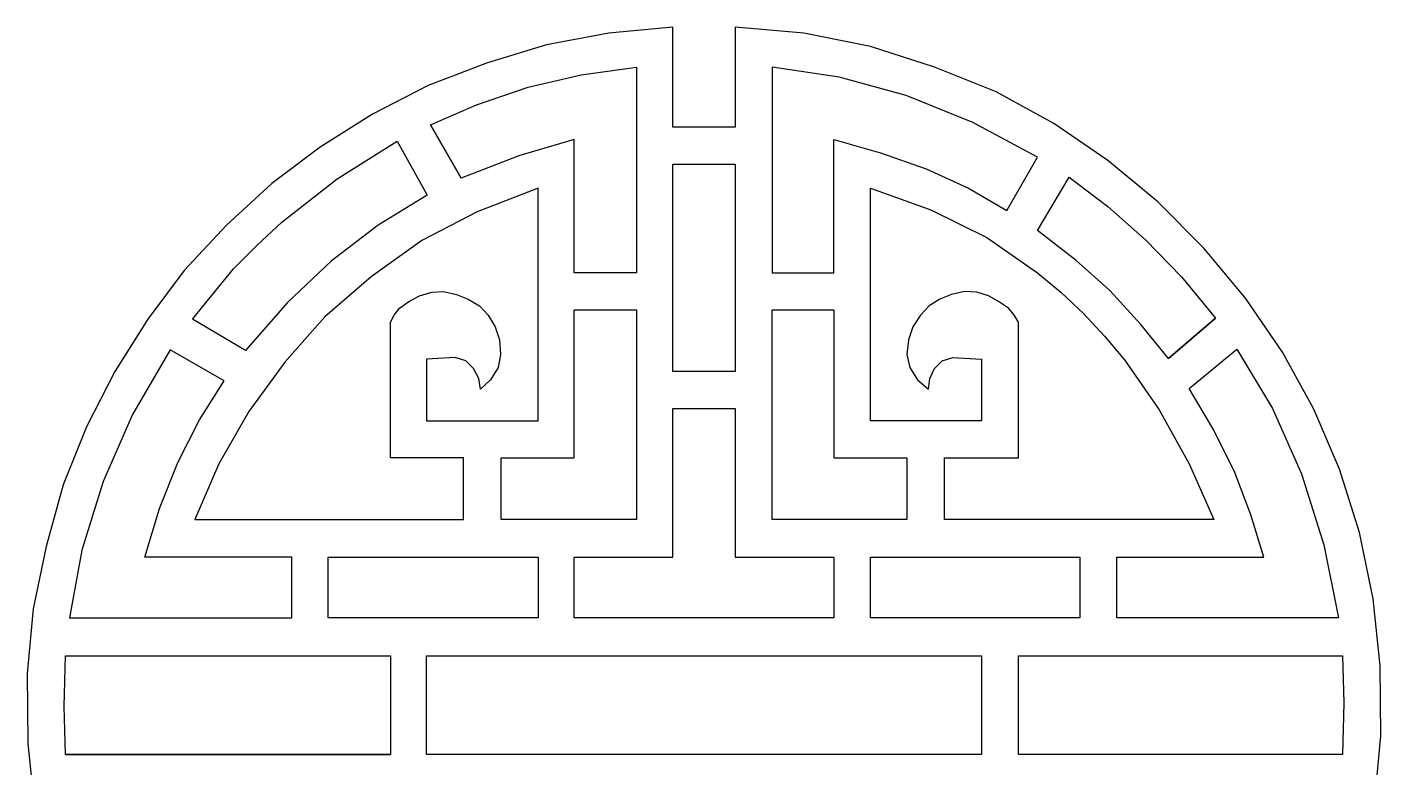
# Model space of a CAD drawing. Header units: centimetres. Extents: x -7.6 to 5.9, y -13.2 to 14.3.
# Drawn here: x -7.57 to 5.85, y -7.13 to 0.21 of the extents above; entities that cross this region are included whole.
import ezdxf

# ---------------------------------------------------------------- set-up
doc = ezdxf.new("R2010")
doc.units = ezdxf.units.CM
doc.header["$MEASUREMENT"] = 0

msp = doc.modelspace()

# ---------------------------------------------------------------- linework, layer by layer
at = {"color": 242}
for points, knots in [([(-0.55022, 0.20762), (-0.55022, 0.20762), (0.12909, 0.14655), (0.12909, 0.14655), (0.12909, 0.14655), (0.12909, 0.14655), (0.79314, 0.0168), (0.79314, 0.0168), (0.79314, 0.0168), (0.79314, 0.0168), (1.42666, -0.18925), (1.42666, -0.18925), (1.42666, -0.18925), (1.42666, -0.18925), (2.03728, -0.43351), (2.03728, -0.43351), (2.03728, -0.43351), (2.03728, -0.43351), (2.60974, -0.74647), (2.60974, -0.74647), (2.60974, -0.74647), (2.60974, -0.74647), (3.14403, -1.11281), (3.14403, -1.11281), (3.14403, -1.11281), (3.14403, -1.11281), (3.64016, -1.52498), (3.64016, -1.52498), (3.64016, -1.52498), (3.64016, -1.52498), (4.09813, -1.98298), (4.09813, -1.98298), (4.09813, -1.98298), (4.09813, -1.98298), (4.51029, -2.47908), (4.51029, -2.47908), (4.51029, -2.47908), (4.51029, -2.47908), (4.87666, -3.0134), (4.87666, -3.0134), (4.87666, -3.0134), (4.87666, -3.0134), (5.18961, -3.57822), (5.18961, -3.57822), (5.18961, -3.57822), (5.18961, -3.57822), (5.44149, -4.17355), (5.44149, -4.17355), (5.44149, -4.17355), (5.44149, -4.17355), (5.63994, -4.79947), (5.63994, -4.79947), (5.63994, -4.79947), (5.63994, -4.79947), (5.77733, -5.45589), (5.77733, -5.45589), (5.77733, -5.45589), (5.77733, -5.45589), (5.84602, -6.11994), (5.84602, -6.11994), (5.84602, -6.11994), (5.84602, -6.11994), (5.85366, -6.81452), (5.85366, -6.81452), (5.85366, -6.81452), (5.85366, -6.81452), (5.7926, -7.45567), (5.7926, -7.45567), (5.7926, -7.45567), (5.7926, -7.45567), (5.67047, -8.08152), (5.67047, -8.08152), (5.67047, -8.08152), (5.67047, -8.08152), (5.49492, -8.68454), (5.49492, -8.68454), (5.49492, -8.68454), (5.49492, -8.68454), (5.26594, -9.2646), (5.26594, -9.2646), (5.26594, -9.2646), (5.26594, -9.2646), (4.98352, -9.81419), (4.98352, -9.81419), (4.98352, -9.81419), (4.98352, -9.81419), (4.66295, -10.33319), (4.66295, -10.33319), (4.66295, -10.33319), (4.66295, -10.33319), (4.28894, -10.81408), (4.28894, -10.81408), (4.28894, -10.81408), (4.28894, -10.81408), (3.87677, -11.26438), (3.87677, -11.26438), (3.87677, -11.26438), (3.87677, -11.26438), (3.42644, -11.67658), (3.42644, -11.67658), (3.42644, -11.67658), (3.42644, -11.67658), (2.94558, -12.03532), (2.94558, -12.03532), (2.94558, -12.03532), (2.94558, -12.03532), (2.42655, -12.36353), (2.42655, -12.36353), (2.42655, -12.36353), (2.42655, -12.36353), (1.87699, -12.63831), (1.87699, -12.63831), (1.87699, -12.63831), (1.87699, -12.63831), (1.30453, -12.86729), (1.30453, -12.86729), (1.30453, -12.86729), (1.30453, -12.86729), (0.70155, -13.03521), (0.70155, -13.03521), (0.70155, -13.03521), (0.70155, -13.03521), (0.08329, -13.16497), (0.08329, -13.16497), (0.08329, -13.16497), (0.08329, -13.16497), (-0.55022, -13.22603), (-0.55022, -13.22603), (-0.55022, -13.22603), (-0.55022, -13.22603), (-0.55022, -12.23377), (-0.55022, -12.23377), (-0.55022, -12.23377), (-0.55022, -12.23377), (-1.16848, -12.23377), (-1.16848, -12.23377), (-1.16848, -12.23377), (-1.16848, -12.23377), (-1.16848, -13.22603), (-1.16848, -13.22603), (-1.16848, -13.22603), (-1.16848, -13.22603), (-1.84779, -13.15733), (-1.84779, -13.15733), (-1.84779, -13.15733), (-1.84779, -13.15733), (-2.50421, -13.01995), (-2.50421, -13.01995), (-2.50421, -13.01995), (-2.50421, -13.01995), (-3.14536, -12.82913), (-3.14536, -12.82913), (-3.14536, -12.82913), (-3.14536, -12.82913), (-3.75598, -12.56962), (-3.75598, -12.56962), (-3.75598, -12.56962), (-3.75598, -12.56962), (-4.32844, -12.26431), (-4.32844, -12.26431), (-4.32844, -12.26431), (-4.32844, -12.26431), (-4.86273, -11.90557), (-4.86273, -11.90557), (-4.86273, -11.90557), (-4.86273, -11.90557), (-5.35886, -11.49339), (-5.35886, -11.49339), (-5.35886, -11.49339), (-5.35886, -11.49339), (-5.81683, -11.03543), (-5.81683, -11.03543), (-5.81683, -11.03543), (-5.81683, -11.03543), (-6.22899, -10.5393), (-6.22899, -10.5393), (-6.22899, -10.5393), (-6.22899, -10.5393), (-6.59537, -10.00501), (-6.59537, -10.00501), (-6.59537, -10.00501), (-6.59537, -10.00501), (-6.90068, -9.44015), (-6.90068, -9.44015), (-6.90068, -9.44015), (-6.90068, -9.44015), (-7.16019, -8.83716), (-7.16019, -8.83716), (-7.16019, -8.83716), (-7.16019, -8.83716), (-7.35864, -8.20365), (-7.35864, -8.20365), (-7.35864, -8.20365), (-7.35864, -8.20365), (-7.49603, -7.56252), (-7.49603, -7.56252), (-7.49603, -7.56252), (-7.49603, -7.56252), (-7.56473, -6.89084), (-7.56473, -6.89084), (-7.56473, -6.89084), (-7.56473, -6.89084), (-7.57236, -6.19626), (-7.57236, -6.19626), (-7.57236, -6.19626), (-7.57236, -6.19626), (-7.5113, -5.55508), (-7.5113, -5.55508), (-7.5113, -5.55508), (-7.5113, -5.55508), (-7.38154, -4.93686), (-7.38154, -4.93686), (-7.38154, -4.93686), (-7.38154, -4.93686), (-7.21362, -4.32621), (-7.21362, -4.32621), (-7.21362, -4.32621), (-7.21362, -4.32621), (-6.98464, -3.75378), (-6.98464, -3.75378), (-6.98464, -3.75378), (-6.98464, -3.75378), (-6.70222, -3.20419), (-6.70222, -3.20419), (-6.70222, -3.20419), (-6.70222, -3.20419), (-6.37402, -2.6852), (-6.37402, -2.6852), (-6.37402, -2.6852), (-6.37402, -2.6852), (-6.01528, -2.2043), (-6.01528, -2.2043), (-6.01528, -2.2043), (-6.01528, -2.2043), (-5.59547, -1.75397), (-5.59547, -1.75397), (-5.59547, -1.75397), (-5.59547, -1.75397), (-5.14514, -1.3418), (-5.14514, -1.3418), (-5.14514, -1.3418), (-5.14514, -1.3418), (-4.66428, -0.98309), (-4.66428, -0.98309), (-4.66428, -0.98309), (-4.66428, -0.98309), (-4.14525, -0.65489), (-4.14525, -0.65489), (-4.14525, -0.65489), (-4.14525, -0.65489), (-3.59569, -0.37244), (-3.59569, -0.37244), (-3.59569, -0.37244), (-3.59569, -0.37244), (-3.0156, -0.15112), (-3.0156, -0.15112), (-3.0156, -0.15112), (-3.0156, -0.15112), (-2.42025, 0.03206), (-2.42025, 0.03206), (-2.42025, 0.03206), (-2.42025, 0.03206), (-1.80199, 0.14655), (-1.80199, 0.14655), (-1.80199, 0.14655), (-1.80199, 0.14655), (-1.16848, 0.20762), (-1.16848, 0.20762), (-1.16848, 0.20762), (-1.16848, 0.20762), (-1.16848, -0.78461), (-1.16848, -0.78461), (-1.16848, -0.78461), (-1.16848, -0.78461), (-0.55022, -0.78461), (-0.55022, -0.78461), (-0.55022, -0.78461), (-0.55022, -0.78461), (-0.55022, 0.20762), (-0.55022, 0.20762)], [0, 0, 0, 0, 0.01408451, 0.01408451, 0.01408451, 0.01408451, 0.02816901, 0.02816901, 0.02816901, 0.02816901, 0.04225352, 0.04225352, 0.04225352, 0.04225352, 0.05633803, 0.05633803, 0.05633803, 0.05633803, 0.07042254, 0.07042254, 0.07042254, 0.07042254, 0.08450704, 0.08450704, 0.08450704, 0.08450704, 0.09859155, 0.09859155, 0.09859155, 0.09859155, 0.11267606, 0.11267606, 0.11267606, 0.11267606, 0.12676056, 0.12676056, 0.12676056, 0.12676056, 0.14084507, 0.14084507, 0.14084507, 0.14084507, 0.15492958, 0.15492958, 0.15492958, 0.15492958, 0.16901408, 0.16901408, 0.16901408, 0.16901408, 0.18309859, 0.18309859, 0.18309859, 0.18309859, 0.1971831, 0.1971831, 0.1971831, 0.1971831, 0.21126761, 0.21126761, 0.21126761, 0.21126761, 0.22535211, 0.22535211, 0.22535211, 0.22535211, 0.23943662, 0.23943662, 0.23943662, 0.23943662, 0.25352113, 0.25352113, 0.25352113, 0.25352113, 0.26760563, 0.26760563, 0.26760563, 0.26760563, 0.28169014, 0.28169014, 0.28169014, 0.28169014, 0.29577465, 0.29577465, 0.29577465, 0.29577465, 0.30985915, 0.30985915, 0.30985915, 0.30985915, 0.32394366, 0.32394366, 0.32394366, 0.32394366, 0.33802817, 0.33802817, 0.33802817, 0.33802817, 0.35211268, 0.35211268, 0.35211268, 0.35211268, 0.36619718, 0.36619718, 0.36619718, 0.36619718, 0.38028169, 0.38028169, 0.38028169, 0.38028169, 0.3943662, 0.3943662, 0.3943662, 0.3943662, 0.4084507, 0.4084507, 0.4084507, 0.4084507, 0.42253521, 0.42253521, 0.42253521, 0.42253521, 0.43661972, 0.43661972, 0.43661972, 0.43661972, 0.45070423, 0.45070423, 0.45070423, 0.45070423, 0.46478873, 0.46478873, 0.46478873, 0.46478873, 0.47887324, 0.47887324, 0.47887324, 0.47887324, 0.49295775, 0.49295775, 0.49295775, 0.49295775, 0.50704225, 0.50704225, 0.50704225, 0.50704225, 0.52112676, 0.52112676, 0.52112676, 0.52112676, 0.53521127, 0.53521127, 0.53521127, 0.53521127, 0.54929577, 0.54929577, 0.54929577, 0.54929577, 0.56338028, 0.56338028, 0.56338028, 0.56338028, 0.57746479, 0.57746479, 0.57746479, 0.57746479, 0.5915493, 0.5915493, 0.5915493, 0.5915493, 0.6056338, 0.6056338, 0.6056338, 0.6056338, 0.61971831, 0.61971831, 0.61971831, 0.61971831, 0.63380282, 0.63380282, 0.63380282, 0.63380282, 0.64788732, 0.64788732, 0.64788732, 0.64788732, 0.66197183, 0.66197183, 0.66197183, 0.66197183, 0.67605634, 0.67605634, 0.67605634, 0.67605634, 0.69014085, 0.69014085, 0.69014085, 0.69014085, 0.70422535, 0.70422535, 0.70422535, 0.70422535, 0.71830986, 0.71830986, 0.71830986, 0.71830986, 0.73239437, 0.73239437, 0.73239437, 0.73239437, 0.74647887, 0.74647887, 0.74647887, 0.74647887, 0.76056338, 0.76056338, 0.76056338, 0.76056338, 0.77464789, 0.77464789, 0.77464789, 0.77464789, 0.78873239, 0.78873239, 0.78873239, 0.78873239, 0.8028169, 0.8028169, 0.8028169, 0.8028169, 0.81690141, 0.81690141, 0.81690141, 0.81690141, 0.83098592, 0.83098592, 0.83098592, 0.83098592, 0.84507042, 0.84507042, 0.84507042, 0.84507042, 0.85915493, 0.85915493, 0.85915493, 0.85915493, 0.87323944, 0.87323944, 0.87323944, 0.87323944, 0.88732394, 0.88732394, 0.88732394, 0.88732394, 0.90140845, 0.90140845, 0.90140845, 0.90140845, 0.91549296, 0.91549296, 0.91549296, 0.91549296, 0.92957746, 0.92957746, 0.92957746, 0.92957746, 0.94366197, 0.94366197, 0.94366197, 0.94366197, 0.95774648, 0.95774648, 0.95774648, 0.95774648, 0.97183099, 0.97183099, 0.97183099, 0.97183099, 1, 1, 1, 1]), ([(-3.26748, -1.2884), (-3.26748, -1.2884), (-2.69503, -1.06702), (-2.69503, -1.06702), (-2.69503, -1.06702), (-2.69503, -1.06702), (-2.14547, -0.90676), (-2.14547, -0.90676), (-2.14547, -0.90676), (-2.14547, -0.90676), (-2.14547, -2.22723), (-2.14547, -2.22723), (-2.14547, -2.22723), (-2.14547, -2.22723), (-1.52722, -2.22723), (-1.52722, -2.22723), (-1.52722, -2.22723), (-1.52722, -2.22723), (-1.52722, -0.18925), (-1.52722, -0.18925), (-1.52722, -0.18925), (-1.52722, -0.18925), (-2.07678, -0.26558), (-2.07678, -0.26558), (-2.07678, -0.26558), (-2.07678, -0.26558), (-2.60344, -0.3877), (-2.60344, -0.3877), (-2.60344, -0.3877), (-2.60344, -0.3877), (-3.11483, -0.56329), (-3.11483, -0.56329), (-3.11483, -0.56329), (-3.11483, -0.56329), (-3.57279, -0.76174), (-3.57279, -0.76174), (-3.57279, -0.76174), (-3.57279, -0.76174), (-3.26748, -1.2884), (-3.26748, -1.2884)], [0, 0, 0, 0, 0.09090909, 0.09090909, 0.09090909, 0.09090909, 0.18181818, 0.18181818, 0.18181818, 0.18181818, 0.27272727, 0.27272727, 0.27272727, 0.27272727, 0.36363636, 0.36363636, 0.36363636, 0.36363636, 0.45454545, 0.45454545, 0.45454545, 0.45454545, 0.54545455, 0.54545455, 0.54545455, 0.54545455, 0.63636364, 0.63636364, 0.63636364, 0.63636364, 0.72727273, 0.72727273, 0.72727273, 0.72727273, 0.81818182, 0.81818182, 0.81818182, 0.81818182, 1, 1, 1, 1]), ([(2.14414, -1.60898), (2.14414, -1.60898), (1.7625, -1.3876), (1.7625, -1.3876), (1.7625, -1.3876), (1.7625, -1.3876), (1.3427, -1.19681), (1.3427, -1.19681), (1.3427, -1.19681), (1.3427, -1.19681), (0.89237, -1.03649), (0.89237, -1.03649), (0.89237, -1.03649), (0.89237, -1.03649), (0.42677, -0.90676), (0.42677, -0.90676), (0.42677, -0.90676), (0.42677, -0.90676), (0.42677, -2.22723), (0.42677, -2.22723), (0.42677, -2.22723), (0.42677, -2.22723), (-0.18385, -2.22723), (-0.18385, -2.22723), (-0.18385, -2.22723), (-0.18385, -2.22723), (-0.18385, -0.18925), (-0.18385, -0.18925), (-0.18385, -0.18925), (-0.18385, -0.18925), (0.4802, -0.28851), (0.4802, -0.28851), (0.4802, -0.28851), (0.4802, -0.28851), (1.14425, -0.4717), (1.14425, -0.4717), (1.14425, -0.4717), (1.14425, -0.4717), (1.8083, -0.73882), (1.8083, -0.73882), (1.8083, -0.73882), (1.8083, -0.73882), (2.44945, -1.08229), (2.44945, -1.08229), (2.44945, -1.08229), (2.44945, -1.08229), (2.14414, -1.60898), (2.14414, -1.60898)], [0, 0, 0, 0, 0.07692308, 0.07692308, 0.07692308, 0.07692308, 0.15384615, 0.15384615, 0.15384615, 0.15384615, 0.23076923, 0.23076923, 0.23076923, 0.23076923, 0.30769231, 0.30769231, 0.30769231, 0.30769231, 0.38461538, 0.38461538, 0.38461538, 0.38461538, 0.46153846, 0.46153846, 0.46153846, 0.46153846, 0.53846154, 0.53846154, 0.53846154, 0.53846154, 0.61538462, 0.61538462, 0.61538462, 0.61538462, 0.69230769, 0.69230769, 0.69230769, 0.69230769, 0.76923077, 0.76923077, 0.76923077, 0.76923077, 0.84615385, 0.84615385, 0.84615385, 0.84615385, 1, 1, 1, 1]), ([(-3.57279, -0.76174), (-3.57279, -0.76174), (-3.26748, -1.2884), (-3.26748, -1.2884), (-3.26748, -1.2884), (-3.26748, -1.2884), (-3.57279, -0.76174), (-3.57279, -0.76174)], [0, 0, 0, 0, 0.33333333, 0.33333333, 0.33333333, 0.33333333, 1, 1, 1, 1]), ([(-5.40466, -2.99814), (-5.40466, -2.99814), (-4.99249, -2.52487), (-4.99249, -2.52487), (-4.99249, -2.52487), (-4.99249, -2.52487), (-4.55742, -2.11271), (-4.55742, -2.11271), (-4.55742, -2.11271), (-4.55742, -2.11271), (-4.09182, -1.75397), (-4.09182, -1.75397), (-4.09182, -1.75397), (-4.09182, -1.75397), (-3.60333, -1.45632), (-3.60333, -1.45632), (-3.60333, -1.45632), (-3.60333, -1.45632), (-3.901, -0.92203), (-3.901, -0.92203), (-3.901, -0.92203), (-3.901, -0.92203), (-4.49636, -1.296), (-4.49636, -1.296), (-4.49636, -1.296), (-4.49636, -1.296), (-5.04592, -1.72343), (-5.04592, -1.72343), (-5.04592, -1.72343), (-5.04592, -1.72343), (-5.29017, -1.95245), (-5.29017, -1.95245), (-5.29017, -1.95245), (-5.29017, -1.95245), (-5.52678, -2.18904), (-5.52678, -2.18904), (-5.52678, -2.18904), (-5.52678, -2.18904), (-5.93132, -2.6852), (-5.93132, -2.6852), (-5.93132, -2.6852), (-5.93132, -2.6852), (-5.40466, -2.99814), (-5.40466, -2.99814)], [0, 0, 0, 0, 0.08333333, 0.08333333, 0.08333333, 0.08333333, 0.16666667, 0.16666667, 0.16666667, 0.16666667, 0.25, 0.25, 0.25, 0.25, 0.33333333, 0.33333333, 0.33333333, 0.33333333, 0.41666667, 0.41666667, 0.41666667, 0.41666667, 0.5, 0.5, 0.5, 0.5, 0.58333333, 0.58333333, 0.58333333, 0.58333333, 0.66666667, 0.66666667, 0.66666667, 0.66666667, 0.75, 0.75, 0.75, 0.75, 0.83333333, 0.83333333, 0.83333333, 0.83333333, 1, 1, 1, 1]), ([(-0.55022, -3.20419), (-0.55022, -3.20419), (-0.55022, -1.15101), (-0.55022, -1.15101), (-0.55022, -1.15101), (-0.55022, -1.15101), (-1.16848, -1.15101), (-1.16848, -1.15101), (-1.16848, -1.15101), (-1.16848, -1.15101), (-1.16848, -3.20419), (-1.16848, -3.20419), (-1.16848, -3.20419), (-1.16848, -3.20419), (-0.55022, -3.20419), (-0.55022, -3.20419)], [0, 0, 0, 0, 0.2, 0.2, 0.2, 0.2, 0.4, 0.4, 0.4, 0.4, 0.6, 0.6, 0.6, 0.6, 1, 1, 1, 1]), ([(4.21262, -2.67753), (4.21262, -2.67753), (3.87677, -2.26536), (3.87677, -2.26536), (3.87677, -2.26536), (3.87677, -2.26536), (3.51803, -1.89902), (3.51803, -1.89902), (3.51803, -1.89902), (3.51803, -1.89902), (3.14403, -1.57078), (3.14403, -1.57078), (3.14403, -1.57078), (3.14403, -1.57078), (2.76239, -1.28074), (2.76239, -1.28074), (2.76239, -1.28074), (2.76239, -1.28074), (2.44945, -1.80743), (2.44945, -1.80743), (2.44945, -1.80743), (2.44945, -1.80743), (2.83109, -2.10511), (2.83109, -2.10511), (2.83109, -2.10511), (2.83109, -2.10511), (3.16693, -2.40275), (3.16693, -2.40275), (3.16693, -2.40275), (3.16693, -2.40275), (3.47224, -2.73859), (3.47224, -2.73859), (3.47224, -2.73859), (3.47224, -2.73859), (3.74702, -3.07447), (3.74702, -3.07447), (3.74702, -3.07447), (3.74702, -3.07447), (4.21262, -2.67753), (4.21262, -2.67753)], [0, 0, 0, 0, 0.09090909, 0.09090909, 0.09090909, 0.09090909, 0.18181818, 0.18181818, 0.18181818, 0.18181818, 0.27272727, 0.27272727, 0.27272727, 0.27272727, 0.36363636, 0.36363636, 0.36363636, 0.36363636, 0.45454545, 0.45454545, 0.45454545, 0.45454545, 0.54545455, 0.54545455, 0.54545455, 0.54545455, 0.63636364, 0.63636364, 0.63636364, 0.63636364, 0.72727273, 0.72727273, 0.72727273, 0.72727273, 0.81818182, 0.81818182, 0.81818182, 0.81818182, 1, 1, 1, 1]), ([(-5.90842, -4.66971), (-5.90842, -4.66971), (-5.6718, -4.12015), (-5.6718, -4.12015), (-5.6718, -4.12015), (-5.6718, -4.12015), (-5.37412, -3.60109), (-5.37412, -3.60109), (-5.37412, -3.60109), (-5.37412, -3.60109), (-5.01539, -3.1126), (-5.01539, -3.1126), (-5.01539, -3.1126), (-5.01539, -3.1126), (-4.61848, -2.66227), (-4.61848, -2.66227), (-4.61848, -2.66227), (-4.61848, -2.66227), (-4.16052, -2.26536), (-4.16052, -2.26536), (-4.16052, -2.26536), (-4.16052, -2.26536), (-3.65675, -1.90665), (-3.65675, -1.90665), (-3.65675, -1.90665), (-3.65675, -1.90665), (-3.1072, -1.62424), (-3.1072, -1.62424), (-3.1072, -1.62424), (-3.1072, -1.62424), (-2.50421, -1.3876), (-2.50421, -1.3876), (-2.50421, -1.3876), (-2.50421, -1.3876), (-2.50421, -3.69272), (-2.50421, -3.69272), (-2.50421, -3.69272), (-2.50421, -3.69272), (-3.61096, -3.69272), (-3.61096, -3.69272), (-3.61096, -3.69272), (-3.61096, -3.69272), (-3.61096, -3.08207), (-3.61096, -3.08207), (-3.61096, -3.08207), (-3.61096, -3.08207), (-3.32855, -3.0668), (-3.32855, -3.0668), (-3.32855, -3.0668), (-3.32855, -3.0668), (-3.22169, -3.09733), (-3.22169, -3.09733), (-3.22169, -3.09733), (-3.22169, -3.09733), (-3.14536, -3.17366), (-3.14536, -3.17366), (-3.14536, -3.17366), (-3.14536, -3.17366), (-3.09193, -3.27291), (-3.09193, -3.27291), (-3.09193, -3.27291), (-3.09193, -3.27291), (-3.07666, -3.37978), (-3.07666, -3.37978), (-3.07666, -3.37978), (-3.07666, -3.37978), (-2.97744, -3.28818), (-2.97744, -3.28818), (-2.97744, -3.28818), (-2.97744, -3.28818), (-2.90111, -3.16606), (-2.90111, -3.16606), (-2.90111, -3.16606), (-2.90111, -3.16606), (-2.87822, -3.03627), (-2.87822, -3.03627), (-2.87822, -3.03627), (-2.87822, -3.03627), (-2.88585, -2.89128), (-2.88585, -2.89128), (-2.88585, -2.89128), (-2.88585, -2.89128), (-2.93164, -2.76152), (-2.93164, -2.76152), (-2.93164, -2.76152), (-2.93164, -2.76152), (-3.00034, -2.647), (-3.00034, -2.647), (-3.00034, -2.647), (-3.00034, -2.647), (-3.0843, -2.55541), (-3.0843, -2.55541), (-3.0843, -2.55541), (-3.0843, -2.55541), (-3.19879, -2.48675), (-3.19879, -2.48675), (-3.19879, -2.48675), (-3.19879, -2.48675), (-3.31328, -2.44094), (-3.31328, -2.44094), (-3.31328, -2.44094), (-3.31328, -2.44094), (-3.44304, -2.41042), (-3.44304, -2.41042), (-3.44304, -2.41042), (-3.44304, -2.41042), (-3.55753, -2.41802), (-3.55753, -2.41802), (-3.55753, -2.41802), (-3.55753, -2.41802), (-3.67965, -2.45621), (-3.67965, -2.45621), (-3.67965, -2.45621), (-3.67965, -2.45621), (-3.78651, -2.50961), (-3.78651, -2.50961), (-3.78651, -2.50961), (-3.78651, -2.50961), (-3.8781, -2.57834), (-3.8781, -2.57834), (-3.8781, -2.57834), (-3.8781, -2.57834), (-3.93153, -2.647), (-3.93153, -2.647), (-3.93153, -2.647), (-3.93153, -2.647), (-3.9697, -2.71573), (-3.9697, -2.71573), (-3.9697, -2.71573), (-3.9697, -2.71573), (-3.9697, -4.05909), (-3.9697, -4.05909), (-3.9697, -4.05909), (-3.9697, -4.05909), (-3.24459, -4.05909), (-3.24459, -4.05909), (-3.24459, -4.05909), (-3.24459, -4.05909), (-3.24459, -4.66971), (-3.24459, -4.66971), (-3.24459, -4.66971), (-3.24459, -4.66971), (-5.90842, -4.66971), (-5.90842, -4.66971)], [0, 0, 0, 0, 0.02702703, 0.02702703, 0.02702703, 0.02702703, 0.05405405, 0.05405405, 0.05405405, 0.05405405, 0.08108108, 0.08108108, 0.08108108, 0.08108108, 0.10810811, 0.10810811, 0.10810811, 0.10810811, 0.13513514, 0.13513514, 0.13513514, 0.13513514, 0.16216216, 0.16216216, 0.16216216, 0.16216216, 0.18918919, 0.18918919, 0.18918919, 0.18918919, 0.21621622, 0.21621622, 0.21621622, 0.21621622, 0.24324324, 0.24324324, 0.24324324, 0.24324324, 0.27027027, 0.27027027, 0.27027027, 0.27027027, 0.2972973, 0.2972973, 0.2972973, 0.2972973, 0.32432432, 0.32432432, 0.32432432, 0.32432432, 0.35135135, 0.35135135, 0.35135135, 0.35135135, 0.37837838, 0.37837838, 0.37837838, 0.37837838, 0.40540541, 0.40540541, 0.40540541, 0.40540541, 0.43243243, 0.43243243, 0.43243243, 0.43243243, 0.45945946, 0.45945946, 0.45945946, 0.45945946, 0.48648649, 0.48648649, 0.48648649, 0.48648649, 0.51351351, 0.51351351, 0.51351351, 0.51351351, 0.54054054, 0.54054054, 0.54054054, 0.54054054, 0.56756757, 0.56756757, 0.56756757, 0.56756757, 0.59459459, 0.59459459, 0.59459459, 0.59459459, 0.62162162, 0.62162162, 0.62162162, 0.62162162, 0.64864865, 0.64864865, 0.64864865, 0.64864865, 0.67567568, 0.67567568, 0.67567568, 0.67567568, 0.7027027, 0.7027027, 0.7027027, 0.7027027, 0.72972973, 0.72972973, 0.72972973, 0.72972973, 0.75675676, 0.75675676, 0.75675676, 0.75675676, 0.78378378, 0.78378378, 0.78378378, 0.78378378, 0.81081081, 0.81081081, 0.81081081, 0.81081081, 0.83783784, 0.83783784, 0.83783784, 0.83783784, 0.86486486, 0.86486486, 0.86486486, 0.86486486, 0.89189189, 0.89189189, 0.89189189, 0.89189189, 0.91891892, 0.91891892, 0.91891892, 0.91891892, 0.94594595, 0.94594595, 0.94594595, 0.94594595, 1, 1, 1, 1]), ([(4.19735, -4.66971), (4.19735, -4.66971), (3.9531, -4.12015), (3.9531, -4.12015), (3.9531, -4.12015), (3.9531, -4.12015), (3.65543, -3.58583), (3.65543, -3.58583), (3.65543, -3.58583), (3.65543, -3.58583), (3.31195, -3.08973), (3.31195, -3.08973), (3.31195, -3.08973), (3.31195, -3.08973), (3.1135, -2.85311), (3.1135, -2.85311), (3.1135, -2.85311), (3.1135, -2.85311), (2.90741, -2.63173), (2.90741, -2.63173), (2.90741, -2.63173), (2.90741, -2.63173), (2.67843, -2.41802), (2.67843, -2.41802), (2.67843, -2.41802), (2.67843, -2.41802), (2.44945, -2.22723), (2.44945, -2.22723), (2.44945, -2.22723), (2.44945, -2.22723), (1.94569, -1.87613), (1.94569, -1.87613), (1.94569, -1.87613), (1.94569, -1.87613), (1.3885, -1.60131), (1.3885, -1.60131), (1.3885, -1.60131), (1.3885, -1.60131), (0.79314, -1.3876), (0.79314, -1.3876), (0.79314, -1.3876), (0.79314, -1.3876), (0.79314, -3.69272), (0.79314, -3.69272), (0.79314, -3.69272), (0.79314, -3.69272), (1.89226, -3.69272), (1.89226, -3.69272), (1.89226, -3.69272), (1.89226, -3.69272), (1.89226, -3.08207), (1.89226, -3.08207), (1.89226, -3.08207), (1.89226, -3.08207), (1.60984, -3.0668), (1.60984, -3.0668), (1.60984, -3.0668), (1.60984, -3.0668), (1.50299, -3.09733), (1.50299, -3.09733), (1.50299, -3.09733), (1.50299, -3.09733), (1.42666, -3.17366), (1.42666, -3.17366), (1.42666, -3.17366), (1.42666, -3.17366), (1.38086, -3.27291), (1.38086, -3.27291), (1.38086, -3.27291), (1.38086, -3.27291), (1.3656, -3.37978), (1.3656, -3.37978), (1.3656, -3.37978), (1.3656, -3.37978), (1.25874, -3.28818), (1.25874, -3.28818), (1.25874, -3.28818), (1.25874, -3.28818), (1.18241, -3.16606), (1.18241, -3.16606), (1.18241, -3.16606), (1.18241, -3.16606), (1.15188, -3.03627), (1.15188, -3.03627), (1.15188, -3.03627), (1.15188, -3.03627), (1.16715, -2.89128), (1.16715, -2.89128), (1.16715, -2.89128), (1.16715, -2.89128), (1.21295, -2.76152), (1.21295, -2.76152), (1.21295, -2.76152), (1.21295, -2.76152), (1.28927, -2.647), (1.28927, -2.647), (1.28927, -2.647), (1.28927, -2.647), (1.37323, -2.55541), (1.37323, -2.55541), (1.37323, -2.55541), (1.37323, -2.55541), (1.48009, -2.48675), (1.48009, -2.48675), (1.48009, -2.48675), (1.48009, -2.48675), (1.59458, -2.44094), (1.59458, -2.44094), (1.59458, -2.44094), (1.59458, -2.44094), (1.72434, -2.41042), (1.72434, -2.41042), (1.72434, -2.41042), (1.72434, -2.41042), (1.84646, -2.41802), (1.84646, -2.41802), (1.84646, -2.41802), (1.84646, -2.41802), (1.96095, -2.45621), (1.96095, -2.45621), (1.96095, -2.45621), (1.96095, -2.45621), (2.06018, -2.50961), (2.06018, -2.50961), (2.06018, -2.50961), (2.06018, -2.50961), (2.1594, -2.57834), (2.1594, -2.57834), (2.1594, -2.57834), (2.1594, -2.57834), (2.21283, -2.6394), (2.21283, -2.6394), (2.21283, -2.6394), (2.21283, -2.6394), (2.25863, -2.71573), (2.25863, -2.71573), (2.25863, -2.71573), (2.25863, -2.71573), (2.25863, -4.05909), (2.25863, -4.05909), (2.25863, -4.05909), (2.25863, -4.05909), (1.52589, -4.05909), (1.52589, -4.05909), (1.52589, -4.05909), (1.52589, -4.05909), (1.52589, -4.66971), (1.52589, -4.66971), (1.52589, -4.66971), (1.52589, -4.66971), (4.19735, -4.66971), (4.19735, -4.66971)], [0, 0, 0, 0, 0.02564103, 0.02564103, 0.02564103, 0.02564103, 0.05128205, 0.05128205, 0.05128205, 0.05128205, 0.07692308, 0.07692308, 0.07692308, 0.07692308, 0.1025641, 0.1025641, 0.1025641, 0.1025641, 0.12820513, 0.12820513, 0.12820513, 0.12820513, 0.15384615, 0.15384615, 0.15384615, 0.15384615, 0.17948718, 0.17948718, 0.17948718, 0.17948718, 0.20512821, 0.20512821, 0.20512821, 0.20512821, 0.23076923, 0.23076923, 0.23076923, 0.23076923, 0.25641026, 0.25641026, 0.25641026, 0.25641026, 0.28205128, 0.28205128, 0.28205128, 0.28205128, 0.30769231, 0.30769231, 0.30769231, 0.30769231, 0.33333333, 0.33333333, 0.33333333, 0.33333333, 0.35897436, 0.35897436, 0.35897436, 0.35897436, 0.38461538, 0.38461538, 0.38461538, 0.38461538, 0.41025641, 0.41025641, 0.41025641, 0.41025641, 0.43589744, 0.43589744, 0.43589744, 0.43589744, 0.46153846, 0.46153846, 0.46153846, 0.46153846, 0.48717949, 0.48717949, 0.48717949, 0.48717949, 0.51282051, 0.51282051, 0.51282051, 0.51282051, 0.53846154, 0.53846154, 0.53846154, 0.53846154, 0.56410256, 0.56410256, 0.56410256, 0.56410256, 0.58974359, 0.58974359, 0.58974359, 0.58974359, 0.61538462, 0.61538462, 0.61538462, 0.61538462, 0.64102564, 0.64102564, 0.64102564, 0.64102564, 0.66666667, 0.66666667, 0.66666667, 0.66666667, 0.69230769, 0.69230769, 0.69230769, 0.69230769, 0.71794872, 0.71794872, 0.71794872, 0.71794872, 0.74358974, 0.74358974, 0.74358974, 0.74358974, 0.76923077, 0.76923077, 0.76923077, 0.76923077, 0.79487179, 0.79487179, 0.79487179, 0.79487179, 0.82051282, 0.82051282, 0.82051282, 0.82051282, 0.84615385, 0.84615385, 0.84615385, 0.84615385, 0.87179487, 0.87179487, 0.87179487, 0.87179487, 0.8974359, 0.8974359, 0.8974359, 0.8974359, 0.92307692, 0.92307692, 0.92307692, 0.92307692, 0.94871795, 0.94871795, 0.94871795, 0.94871795, 1, 1, 1, 1]), ([(-2.87058, -4.05909), (-2.87058, -4.05909), (-2.87058, -4.66971), (-2.87058, -4.66971), (-2.87058, -4.66971), (-2.87058, -4.66971), (-1.52722, -4.66971), (-1.52722, -4.66971), (-1.52722, -4.66971), (-1.52722, -4.66971), (-1.52722, -2.5936), (-1.52722, -2.5936), (-1.52722, -2.5936), (-1.52722, -2.5936), (-2.14547, -2.5936), (-2.14547, -2.5936), (-2.14547, -2.5936), (-2.14547, -2.5936), (-2.14547, -4.05909), (-2.14547, -4.05909), (-2.14547, -4.05909), (-2.14547, -4.05909), (-2.87058, -4.05909), (-2.87058, -4.05909)], [0, 0, 0, 0, 0.14285714, 0.14285714, 0.14285714, 0.14285714, 0.28571429, 0.28571429, 0.28571429, 0.28571429, 0.42857143, 0.42857143, 0.42857143, 0.42857143, 0.57142857, 0.57142857, 0.57142857, 0.57142857, 0.71428571, 0.71428571, 0.71428571, 0.71428571, 1, 1, 1, 1]), ([(0.42677, -2.5936), (0.42677, -2.5936), (-0.18385, -2.5936), (-0.18385, -2.5936), (-0.18385, -2.5936), (-0.18385, -2.5936), (-0.18385, -4.66971), (-0.18385, -4.66971), (-0.18385, -4.66971), (-0.18385, -4.66971), (1.15188, -4.66971), (1.15188, -4.66971), (1.15188, -4.66971), (1.15188, -4.66971), (1.15188, -4.05909), (1.15188, -4.05909), (1.15188, -4.05909), (1.15188, -4.05909), (0.42677, -4.05909), (0.42677, -4.05909), (0.42677, -4.05909), (0.42677, -4.05909), (0.42677, -2.5936), (0.42677, -2.5936)], [0, 0, 0, 0, 0.14285714, 0.14285714, 0.14285714, 0.14285714, 0.28571429, 0.28571429, 0.28571429, 0.28571429, 0.42857143, 0.42857143, 0.42857143, 0.42857143, 0.57142857, 0.57142857, 0.57142857, 0.57142857, 0.71428571, 0.71428571, 0.71428571, 0.71428571, 1, 1, 1, 1]), ([(3.74702, -3.07447), (3.74702, -3.07447), (4.21262, -2.67753), (4.21262, -2.67753), (4.21262, -2.67753), (4.21262, -2.67753), (3.74702, -3.07447), (3.74702, -3.07447)], [0, 0, 0, 0, 0.33333333, 0.33333333, 0.33333333, 0.33333333, 1, 1, 1, 1]), ([(-7.15256, -5.6467), (-7.15256, -5.6467), (-7.03043, -4.97499), (-7.03043, -4.97499), (-7.03043, -4.97499), (-7.03043, -4.97499), (-6.81672, -4.29568), (-6.81672, -4.29568), (-6.81672, -4.29568), (-6.81672, -4.29568), (-6.52667, -3.63163), (-6.52667, -3.63163), (-6.52667, -3.63163), (-6.52667, -3.63163), (-6.15267, -2.99048), (-6.15267, -2.99048), (-6.15267, -2.99048), (-6.15267, -2.99048), (-5.61837, -3.29578), (-5.61837, -3.29578), (-5.61837, -3.29578), (-5.61837, -3.29578), (-5.86262, -3.68509), (-5.86262, -3.68509), (-5.86262, -3.68509), (-5.86262, -3.68509), (-6.07634, -4.10489), (-6.07634, -4.10489), (-6.07634, -4.10489), (-6.07634, -4.10489), (-6.25953, -4.56285), (-6.25953, -4.56285), (-6.25953, -4.56285), (-6.25953, -4.56285), (-6.40455, -5.04372), (-6.40455, -5.04372), (-6.40455, -5.04372), (-6.40455, -5.04372), (-4.94669, -5.04372), (-4.94669, -5.04372), (-4.94669, -5.04372), (-4.94669, -5.04372), (-4.94669, -5.6467), (-4.94669, -5.6467), (-4.94669, -5.6467), (-4.94669, -5.6467), (-7.15256, -5.6467), (-7.15256, -5.6467)], [0, 0, 0, 0, 0.07692308, 0.07692308, 0.07692308, 0.07692308, 0.15384615, 0.15384615, 0.15384615, 0.15384615, 0.23076923, 0.23076923, 0.23076923, 0.23076923, 0.30769231, 0.30769231, 0.30769231, 0.30769231, 0.38461538, 0.38461538, 0.38461538, 0.38461538, 0.46153846, 0.46153846, 0.46153846, 0.46153846, 0.53846154, 0.53846154, 0.53846154, 0.53846154, 0.61538462, 0.61538462, 0.61538462, 0.61538462, 0.69230769, 0.69230769, 0.69230769, 0.69230769, 0.76923077, 0.76923077, 0.76923077, 0.76923077, 0.84615385, 0.84615385, 0.84615385, 0.84615385, 1, 1, 1, 1]), ([(5.43386, -5.6467), (5.43386, -5.6467), (5.28883, -4.92159), (5.28883, -4.92159), (5.28883, -4.92159), (5.28883, -4.92159), (5.06749, -4.21935), (5.06749, -4.21935), (5.06749, -4.21935), (5.06749, -4.21935), (4.77744, -3.57056), (4.77744, -3.57056), (4.77744, -3.57056), (4.77744, -3.57056), (4.42633, -2.98288), (4.42633, -2.98288), (4.42633, -2.98288), (4.42633, -2.98288), (3.9531, -3.37211), (3.9531, -3.37211), (3.9531, -3.37211), (3.9531, -3.37211), (4.19735, -3.78431), (4.19735, -3.78431), (4.19735, -3.78431), (4.19735, -3.78431), (4.40344, -4.20408), (4.40344, -4.20408), (4.40344, -4.20408), (4.40344, -4.20408), (4.56372, -4.62391), (4.56372, -4.62391), (4.56372, -4.62391), (4.56372, -4.62391), (4.69348, -5.04372), (4.69348, -5.04372), (4.69348, -5.04372), (4.69348, -5.04372), (3.23562, -5.04372), (3.23562, -5.04372), (3.23562, -5.04372), (3.23562, -5.04372), (3.23562, -5.6467), (3.23562, -5.6467), (3.23562, -5.6467), (3.23562, -5.6467), (5.43386, -5.6467), (5.43386, -5.6467)], [0, 0, 0, 0, 0.07692308, 0.07692308, 0.07692308, 0.07692308, 0.15384615, 0.15384615, 0.15384615, 0.15384615, 0.23076923, 0.23076923, 0.23076923, 0.23076923, 0.30769231, 0.30769231, 0.30769231, 0.30769231, 0.38461538, 0.38461538, 0.38461538, 0.38461538, 0.46153846, 0.46153846, 0.46153846, 0.46153846, 0.53846154, 0.53846154, 0.53846154, 0.53846154, 0.61538462, 0.61538462, 0.61538462, 0.61538462, 0.69230769, 0.69230769, 0.69230769, 0.69230769, 0.76923077, 0.76923077, 0.76923077, 0.76923077, 0.84615385, 0.84615385, 0.84615385, 0.84615385, 1, 1, 1, 1]), ([(-2.14547, -5.04372), (-2.14547, -5.04372), (-2.14547, -5.6467), (-2.14547, -5.6467), (-2.14547, -5.6467), (-2.14547, -5.6467), (0.42677, -5.6467), (0.42677, -5.6467), (0.42677, -5.6467), (0.42677, -5.6467), (0.42677, -5.04372), (0.42677, -5.04372), (0.42677, -5.04372), (0.42677, -5.04372), (-0.55022, -5.04372), (-0.55022, -5.04372), (-0.55022, -5.04372), (-0.55022, -5.04372), (-0.55022, -3.57056), (-0.55022, -3.57056), (-0.55022, -3.57056), (-0.55022, -3.57056), (-1.16848, -3.57056), (-1.16848, -3.57056), (-1.16848, -3.57056), (-1.16848, -3.57056), (-1.16848, -5.04372), (-1.16848, -5.04372), (-1.16848, -5.04372), (-1.16848, -5.04372), (-2.14547, -5.04372), (-2.14547, -5.04372)], [0, 0, 0, 0, 0.11111111, 0.11111111, 0.11111111, 0.11111111, 0.22222222, 0.22222222, 0.22222222, 0.22222222, 0.33333333, 0.33333333, 0.33333333, 0.33333333, 0.44444444, 0.44444444, 0.44444444, 0.44444444, 0.55555556, 0.55555556, 0.55555556, 0.55555556, 0.66666667, 0.66666667, 0.66666667, 0.66666667, 0.77777778, 0.77777778, 0.77777778, 0.77777778, 1, 1, 1, 1]), ([(-2.50421, -5.6467), (-2.50421, -5.6467), (-2.50421, -5.04372), (-2.50421, -5.04372), (-2.50421, -5.04372), (-2.50421, -5.04372), (-4.58795, -5.04372), (-4.58795, -5.04372), (-4.58795, -5.04372), (-4.58795, -5.04372), (-4.58795, -5.6467), (-4.58795, -5.6467), (-4.58795, -5.6467), (-4.58795, -5.6467), (-2.50421, -5.6467), (-2.50421, -5.6467)], [0, 0, 0, 0, 0.2, 0.2, 0.2, 0.2, 0.4, 0.4, 0.4, 0.4, 0.6, 0.6, 0.6, 0.6, 1, 1, 1, 1]), ([(0.79314, -5.04372), (0.79314, -5.04372), (0.79314, -5.6467), (0.79314, -5.6467), (0.79314, -5.6467), (0.79314, -5.6467), (2.86925, -5.6467), (2.86925, -5.6467), (2.86925, -5.6467), (2.86925, -5.6467), (2.86925, -5.04372), (2.86925, -5.04372), (2.86925, -5.04372), (2.86925, -5.04372), (0.79314, -5.04372), (0.79314, -5.04372)], [0, 0, 0, 0, 0.2, 0.2, 0.2, 0.2, 0.4, 0.4, 0.4, 0.4, 0.6, 0.6, 0.6, 0.6, 1, 1, 1, 1]), ([(-3.9697, -6.9977), (-3.9697, -6.9977), (-3.9697, -6.02068), (-3.9697, -6.02068), (-3.9697, -6.02068), (-3.9697, -6.02068), (-7.19072, -6.02068), (-7.19072, -6.02068), (-7.19072, -6.02068), (-7.19072, -6.02068), (-7.20599, -6.52444), (-7.20599, -6.52444), (-7.20599, -6.52444), (-7.20599, -6.52444), (-7.19072, -6.9977), (-7.19072, -6.9977), (-7.19072, -6.9977), (-7.19072, -6.9977), (-3.9697, -6.9977), (-3.9697, -6.9977)], [0, 0, 0, 0, 0.16666667, 0.16666667, 0.16666667, 0.16666667, 0.33333333, 0.33333333, 0.33333333, 0.33333333, 0.5, 0.5, 0.5, 0.5, 0.66666667, 0.66666667, 0.66666667, 0.66666667, 1, 1, 1, 1]), ([(1.89226, -6.02068), (1.89226, -6.02068), (-3.61096, -6.02068), (-3.61096, -6.02068), (-3.61096, -6.02068), (-3.61096, -6.02068), (-3.61096, -6.9977), (-3.61096, -6.9977), (-3.61096, -6.9977), (-3.61096, -6.9977), (1.89226, -6.9977), (1.89226, -6.9977), (1.89226, -6.9977), (1.89226, -6.9977), (1.89226, -6.50917), (1.89226, -6.50917), (1.89226, -6.50917), (1.89226, -6.50917), (1.89226, -6.02068), (1.89226, -6.02068)], [0, 0, 0, 0, 0.16666667, 0.16666667, 0.16666667, 0.16666667, 0.33333333, 0.33333333, 0.33333333, 0.33333333, 0.5, 0.5, 0.5, 0.5, 0.66666667, 0.66666667, 0.66666667, 0.66666667, 1, 1, 1, 1]), ([(2.25863, -6.9977), (2.25863, -6.9977), (5.47202, -6.9977), (5.47202, -6.9977), (5.47202, -6.9977), (5.47202, -6.9977), (5.48729, -6.48631), (5.48729, -6.48631), (5.48729, -6.48631), (5.48729, -6.48631), (5.47202, -6.02068), (5.47202, -6.02068), (5.47202, -6.02068), (5.47202, -6.02068), (2.25863, -6.02068), (2.25863, -6.02068), (2.25863, -6.02068), (2.25863, -6.02068), (2.25863, -6.9977), (2.25863, -6.9977)], [0, 0, 0, 0, 0.16666667, 0.16666667, 0.16666667, 0.16666667, 0.33333333, 0.33333333, 0.33333333, 0.33333333, 0.5, 0.5, 0.5, 0.5, 0.66666667, 0.66666667, 0.66666667, 0.66666667, 1, 1, 1, 1]), ([(-7.19072, -6.9977), (-7.19072, -6.9977), (-3.9697, -6.9977), (-3.9697, -6.9977), (-3.9697, -6.9977), (-3.9697, -6.9977), (-7.19072, -6.9977), (-7.19072, -6.9977)], [0, 0, 0, 0, 0.33333333, 0.33333333, 0.33333333, 0.33333333, 1, 1, 1, 1])]:
    msp.add_open_spline(points, degree=3, knots=knots, dxfattribs=at)

doc.saveas('drawing.dxf')
